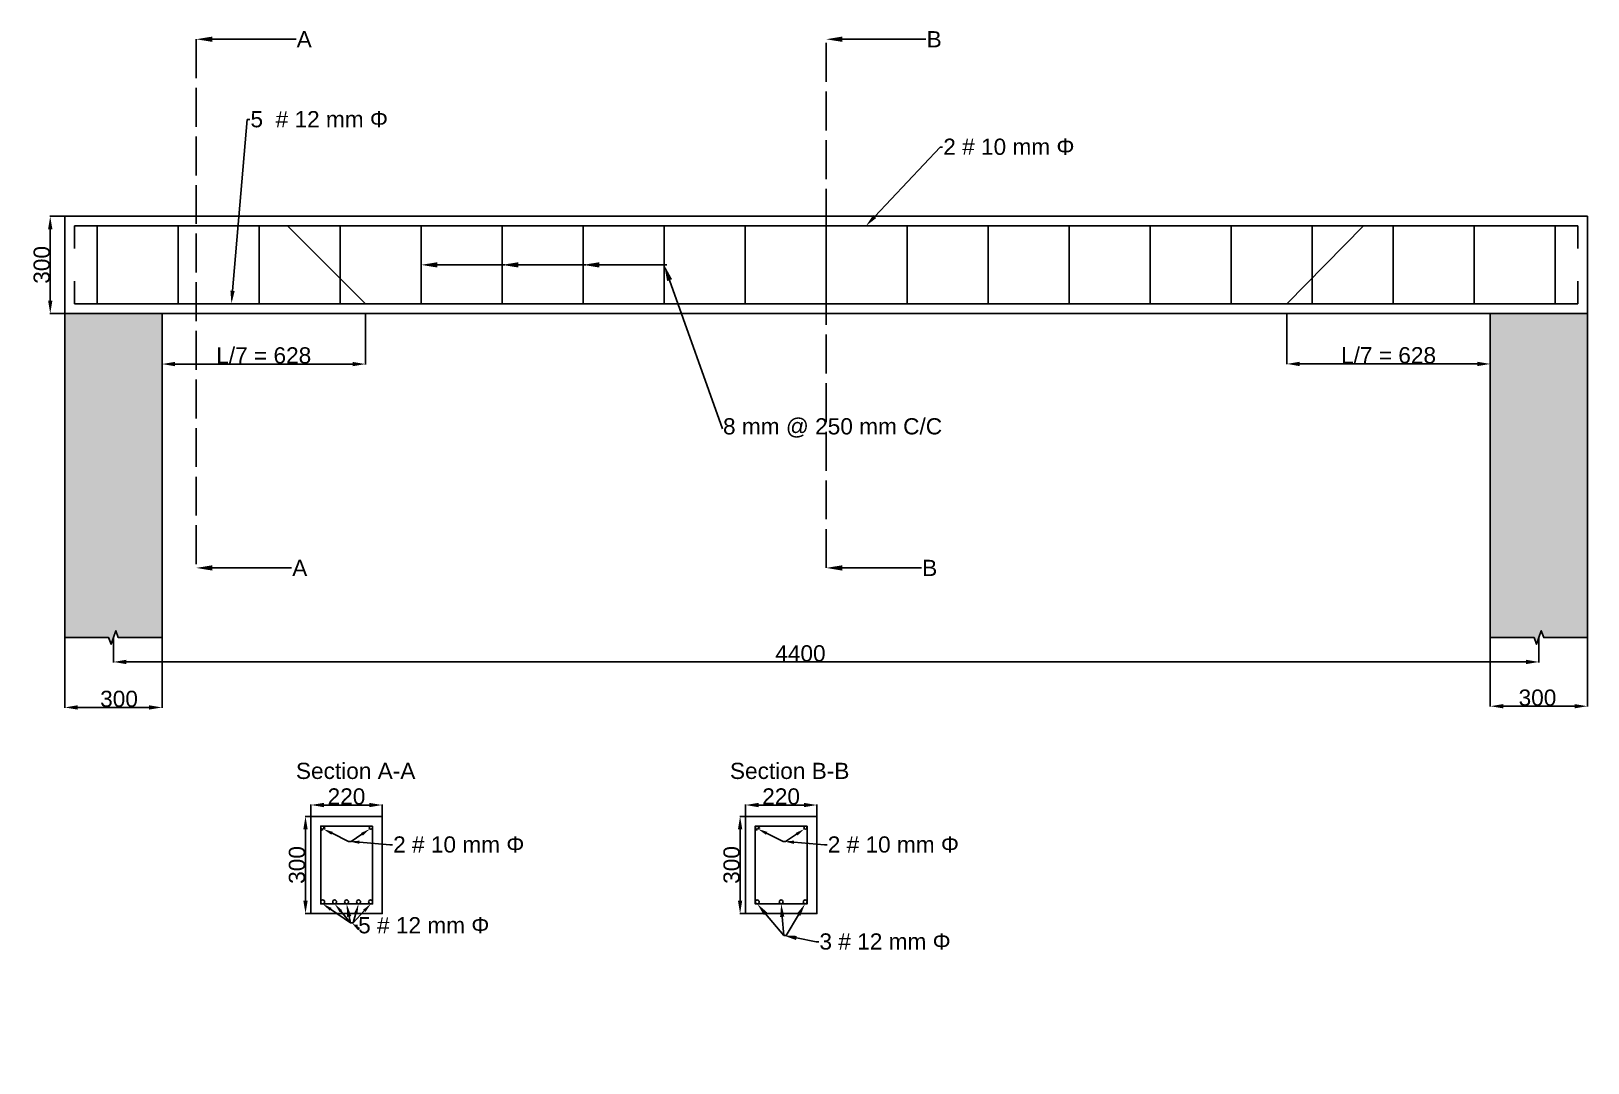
# Model space of a CAD drawing. Header units: millimetres. Extents: x 1348 to 6154, y 1484 to 4668.
import ezdxf
from ezdxf import colors
from ezdxf.entities.mleader import LeaderData, LeaderLine
from ezdxf.math import Vec2, Vec3

# ---------------------------------------------------------------- set-up
doc = ezdxf.new("R2010")
doc.units = ezdxf.units.MM
doc.linetypes.add('ACAD_ISO02W100', pattern=[15, 12, -3])
doc.styles.get("Standard").update_dxf_attribs({"font": 'arial.ttf'})
doc.dimstyles.new('ISO-25', dxfattribs={"dimtxt": 2.5, "dimasz": 30, "dimexe": 1.25, "dimexo": 0.625, "dimtad": 1, "dimtxsty": 'Standard', "dimcen": 2.5, "dimadec": 0, "dimazin": 0, "dimtfac": 1, "dimtmove": 0, "dimatfit": 3, "dimfxl": 1, "dimarcsym": 0})

# ---------------------------------------------------------------- blocks, each defined once
blk = doc.blocks.new('*D1')
at = {"color": 0, "lineweight": -2, "transparency": 16777216}
for p, q in [((5852.3, 2796.4), (5852.3, 2583.7)), ((6152.3, 2796.4), (6152.3, 2583.7)), ((5892.3, 2585), (6112.3, 2585))]:
    blk.add_line(p, q, dxfattribs=at)
at = {"color": 0, "transparency": 16777216}
for points in [[(5892.3, 2591.6), (5892.3, 2578.3), (5852.3, 2585)], [(6112.3, 2591.6), (6112.3, 2578.3), (6152.3, 2585)]]:
    blk.add_solid(points, dxfattribs=at)
at = {"layer": 'DEFPOINTS', "color": 0, "transparency": 16777216}
for p in [(5852.3, 2797), (6152.3, 2797), (6152.3, 2585)]:
    blk.add_point(p, dxfattribs=at)
at = {"color": 0, "transparency": 16777216, "insert": (5998, 2611.1), "char_height": 50, "attachment_point": 5}
blk.add_mtext('300', dxfattribs=at)
blk = doc.blocks.new('*D2')
at = {"color": 0, "lineweight": -2, "transparency": 16777216}
for p, q in [((1452.3, 2796.4), (1452.3, 2580)), ((1752.3, 2796.4), (1752.3, 2580)), ((1492.3, 2581.2), (1712.3, 2581.2))]:
    blk.add_line(p, q, dxfattribs=at)
at = {"color": 0, "transparency": 16777216}
for points in [[(1492.3, 2587.9), (1492.3, 2574.5), (1452.3, 2581.2)], [(1712.3, 2587.9), (1712.3, 2574.5), (1752.3, 2581.2)]]:
    blk.add_solid(points, dxfattribs=at)
at = {"layer": 'DEFPOINTS', "color": 0, "transparency": 16777216}
for p in [(1452.3, 2797), (1752.3, 2797), (1752.3, 2581.2)]:
    blk.add_point(p, dxfattribs=at)
at = {"color": 0, "transparency": 16777216, "insert": (1619.6, 2607.4), "char_height": 50, "attachment_point": 5}
blk.add_mtext('300', dxfattribs=at)
blk = doc.blocks.new('*D3')
at = {"color": 0, "lineweight": -2, "transparency": 16777216}
for p, q in [((1451.7, 4097), (1406, 4097)), ((1407.2, 3837), (1407.2, 4057)), ((1451.7, 3797), (1406, 3797))]:
    blk.add_line(p, q, dxfattribs=at)
at = {"color": 0, "transparency": 16777216}
for points in [[(1400.6, 4057), (1413.9, 4057), (1407.2, 4097)], [(1400.6, 3837), (1413.9, 3837), (1407.2, 3797)]]:
    blk.add_solid(points, dxfattribs=at)
at = {"layer": 'DEFPOINTS', "color": 0, "transparency": 16777216}
for p in [(1407.2, 4097), (1452.3, 4097), (1452.3, 3797)]:
    blk.add_point(p, dxfattribs=at)
at = {"color": 0, "transparency": 16777216, "insert": (1381.1, 3947), "char_height": 50, "attachment_point": 5, "rotation": 90}
blk.add_mtext('300', dxfattribs=at)
blk = doc.blocks.new('*D4')
at = {"color": 0, "lineweight": -2, "transparency": 16777216}
for p, q in [((1602.3, 2796.4), (1602.3, 2720.3)), ((6002.3, 2796.4), (6002.3, 2720.3)), ((1642.3, 2721.6), (5962.3, 2721.6))]:
    blk.add_line(p, q, dxfattribs=at)
at = {"color": 0, "transparency": 16777216}
for points in [[(1642.3, 2728.3), (1642.3, 2714.9), (1602.3, 2721.6)], [(5962.3, 2728.3), (5962.3, 2714.9), (6002.3, 2721.6)]]:
    blk.add_solid(points, dxfattribs=at)
at = {"layer": 'DEFPOINTS', "color": 0, "transparency": 16777216}
for p in [(1602.3, 2797), (6002.3, 2797), (6002.3, 2721.6)]:
    blk.add_point(p, dxfattribs=at)
at = {"color": 0, "transparency": 16777216, "insert": (3722.9, 2747.8), "char_height": 50, "attachment_point": 5}
blk.add_mtext('4400', dxfattribs=at)
blk = doc.blocks.new('*D5')
at = {"color": 0, "lineweight": -2, "transparency": 16777216}
for p, q in [((1752.3, 3796.4), (1752.3, 3639.6)), ((2380.3, 3796.4), (2380.3, 3639.6)), ((2340.3, 3640.9), (1792.3, 3640.9))]:
    blk.add_line(p, q, dxfattribs=at)
at = {"color": 0, "transparency": 16777216}
for points in [[(1792.3, 3647.6), (1792.3, 3634.2), (1752.3, 3640.9)], [(2340.3, 3647.6), (2340.3, 3634.2), (2380.3, 3640.9)]]:
    blk.add_solid(points, dxfattribs=at)
at = {"layer": 'DEFPOINTS', "color": 0, "transparency": 16777216}
for p in [(1752.3, 3797), (2380.3, 3797), (1752.3, 3640.9)]:
    blk.add_point(p, dxfattribs=at)
at = {"color": 0, "transparency": 16777216, "insert": (2066.3, 3667.4), "char_height": 50, "attachment_point": 5}
blk.add_mtext('L/7 = 628', dxfattribs=at)
blk = doc.blocks.new('*D6')
at = {"color": 0, "lineweight": -2, "transparency": 16777216}
for p, q in [((5224.3, 3796.4), (5224.3, 3640.1)), ((5852.3, 3796.4), (5852.3, 3640.1)), ((5264.3, 3641.3), (5812.3, 3641.3))]:
    blk.add_line(p, q, dxfattribs=at)
at = {"color": 0, "transparency": 16777216}
for points in [[(5264.3, 3648), (5264.3, 3634.6), (5224.3, 3641.3)], [(5812.3, 3648), (5812.3, 3634.6), (5852.3, 3641.3)]]:
    blk.add_solid(points, dxfattribs=at)
at = {"layer": 'DEFPOINTS', "color": 0, "transparency": 16777216}
for p in [(5224.3, 3797), (5852.3, 3797), (5852.3, 3641.3)]:
    blk.add_point(p, dxfattribs=at)
at = {"color": 0, "transparency": 16777216, "insert": (5538.3, 3667.8), "char_height": 50, "attachment_point": 5}
blk.add_mtext('L/7 = 628', dxfattribs=at)
blk = doc.blocks.new('*D7')
at = {"color": 0, "lineweight": -2, "transparency": 16777216}
for p, q in [((2212, 2245.7), (2212, 2281.3)), ((2252, 2280.1), (2392, 2280.1)), ((2432, 2245.7), (2432, 2281.3))]:
    blk.add_line(p, q, dxfattribs=at)
at = {"color": 0, "transparency": 16777216}
for points in [[(2252, 2286.7), (2252, 2273.4), (2212, 2280.1)], [(2392, 2286.7), (2392, 2273.4), (2432, 2280.1)]]:
    blk.add_solid(points, dxfattribs=at)
at = {"layer": 'DEFPOINTS', "color": 0, "transparency": 16777216}
for p in [(2432, 2280.1), (2212, 2245.1), (2432, 2245.1)]:
    blk.add_point(p, dxfattribs=at)
at = {"color": 0, "transparency": 16777216, "insert": (2321.7, 2306.2), "char_height": 50, "attachment_point": 5}
blk.add_mtext('220', dxfattribs=at)
blk = doc.blocks.new('*D8')
at = {"color": 0, "lineweight": -2, "transparency": 16777216}
for p, q in [((2211.4, 2245.1), (2193.9, 2245.1)), ((2195.2, 2205.1), (2195.2, 1985.1)), ((2211.4, 1945.1), (2193.9, 1945.1))]:
    blk.add_line(p, q, dxfattribs=at)
at = {"color": 0, "transparency": 16777216}
for points in [[(2188.5, 2205.1), (2201.8, 2205.1), (2195.2, 2245.1)], [(2188.5, 1985.1), (2201.8, 1985.1), (2195.2, 1945.1)]]:
    blk.add_solid(points, dxfattribs=at)
at = {"layer": 'DEFPOINTS', "color": 0, "transparency": 16777216}
for p in [(2212, 2245.1), (2195.2, 1945.1), (2212, 1945.1)]:
    blk.add_point(p, dxfattribs=at)
at = {"color": 0, "transparency": 16777216, "insert": (2169, 2095.1), "char_height": 50, "attachment_point": 5, "rotation": 90}
blk.add_mtext('300', dxfattribs=at)
blk = doc.blocks.new('*D9')
at = {"color": 0, "lineweight": -2, "transparency": 16777216}
for p, q in [((3553.6, 2245.7), (3553.6, 2281.3)), ((3593.6, 2280.1), (3733.6, 2280.1)), ((3773.6, 2245.7), (3773.6, 2281.3))]:
    blk.add_line(p, q, dxfattribs=at)
at = {"color": 0, "transparency": 16777216}
for points in [[(3593.6, 2286.7), (3593.6, 2273.4), (3553.6, 2280.1)], [(3733.6, 2286.7), (3733.6, 2273.4), (3773.6, 2280.1)]]:
    blk.add_solid(points, dxfattribs=at)
at = {"layer": 'DEFPOINTS', "color": 0, "transparency": 16777216}
for p in [(3773.6, 2280.1), (3553.6, 2245.1), (3773.6, 2245.1)]:
    blk.add_point(p, dxfattribs=at)
at = {"color": 0, "transparency": 16777216, "insert": (3663.2, 2306.2), "char_height": 50, "attachment_point": 5}
blk.add_mtext('220', dxfattribs=at)
blk = doc.blocks.new('*D10')
at = {"color": 0, "lineweight": -2, "transparency": 16777216}
for p, q in [((3552.9, 2245.1), (3535.4, 2245.1)), ((3536.7, 2205.1), (3536.7, 1985.1)), ((3552.9, 1945.1), (3535.4, 1945.1))]:
    blk.add_line(p, q, dxfattribs=at)
at = {"color": 0, "transparency": 16777216}
for points in [[(3530, 2205.1), (3543.3, 2205.1), (3536.7, 2245.1)], [(3530, 1985.1), (3543.3, 1985.1), (3536.7, 1945.1)]]:
    blk.add_solid(points, dxfattribs=at)
at = {"layer": 'DEFPOINTS', "color": 0, "transparency": 16777216}
for p in [(3553.6, 2245.1), (3536.7, 1945.1), (3553.6, 1945.1)]:
    blk.add_point(p, dxfattribs=at)
at = {"color": 0, "transparency": 16777216, "insert": (3510.5, 2095.1), "char_height": 50, "attachment_point": 5, "rotation": 90}
blk.add_mtext('300', dxfattribs=at)

msp = doc.modelspace()

# ---------------------------------------------------------------- hatches: boundary and pattern name
h = msp.add_hatch()
h.set_pattern_fill('AR-B816C', color=256, scale=0.27)
h.set_pattern_definition([(0, (-680.585, 1095.09), (54.864, 54.864), [107.15625, -2.57175]), (0, (-735.45, 1097.66), (54.864, 54.864), [107.15625, -2.57175]), (90, (-680.585, 1095.09), (-54.864, 54.864), [-57.43575, 52.29225]), (90, (-683.157, 1095.09), (-54.864, 54.864), [-57.43575, 52.29225])])
h.paths.add_polyline_path([(1752.282, 3797.035), (1452.282, 3797.035), (1452.282, 2797.035), (1587.282, 2797.035), (1594.782, 2776.429), (1609.782, 2817.641), (1617.282, 2797.035), (1752.282, 2797.035)])
h.paths.add_polyline_path([(6152.282, 3797.035), (5852.282, 3797.035), (5852.282, 2797.035), (5987.282, 2797.035), (5994.782, 2776.429), (6009.782, 2817.641), (6017.282, 2797.035), (6152.282, 2797.035)])

# ---------------------------------------------------------------- linework, layer by layer
at = {"linetype": 'ACAD_ISO02W100', "ltscale": 10}
for p, q in [((1857.778, 4643.334), (1857.778, 3011.774)), ((3802.282, 3011.774), (3802.282, 4643.334))]:
    msp.add_line(p, q, dxfattribs=at)
for p, q in [((1452.282, 4097.035), (1452.282, 3797.035)), ((6152.282, 4097.035), (1452.282, 4097.035)), ((6152.282, 3797.035), (6152.282, 4097.035)), ((1482.282, 4067.035), (1482.282, 3997.035)), ((6122.282, 4067.035), (1482.282, 4067.035)), ((1552.282, 4067.035), (1552.282, 3827.035)), ((1802.282, 4067.035), (1802.282, 3827.035)), ((2052.282, 4067.035), (2052.282, 3827.035)), ((2139.603, 4067.035), (2380.282, 3827.035)), ((2302.282, 4067.035), (2302.282, 3827.035)), ((2552.282, 4067.035), (2552.282, 3827.035)), ((2802.282, 4067.035), (2802.282, 3827.035)), ((3052.282, 4067.035), (3052.282, 3827.035)), ((3302.282, 4067.035), (3302.282, 3827.035)), ((3552.282, 4067.035), (3552.282, 3827.035)), ((3802.282, 4067.035), (3802.282, 3827.035)), ((4052.282, 4067.035), (4052.282, 3827.035)), ((4302.282, 4067.035), (4302.282, 3827.035)), ((4552.282, 4067.035), (4552.282, 3827.035)), ((4802.282, 4067.035), (4802.282, 3827.035)), ((5052.282, 4067.035), (5052.282, 3827.035)), ((5461.138, 4067.035), (5224.282, 3827.035)), ((5302.282, 4067.035), (5302.282, 3827.035)), ((5552.282, 4067.035), (5552.282, 3827.035)), ((5802.282, 4067.035), (5802.282, 3827.035)), ((6052.282, 4067.035), (6052.282, 3827.035)), ((6122.282, 3997.035), (6122.282, 4067.035)), ((1482.282, 3897.035), (1482.282, 3827.035)), ((6122.282, 3827.035), (6122.282, 3897.035)), ((1452.282, 3797.035), (6152.282, 3797.035)), ((1452.282, 3797.035), (1452.282, 2797.035)), ((1452.282, 3797.035), (1752.282, 3797.035)), ((1482.282, 3827.035), (6122.282, 3827.035)), ((1752.282, 3797.035), (1752.282, 2797.035)), ((5852.282, 3797.035), (5852.282, 2797.035)), ((5852.282, 3797.035), (6152.282, 3797.035)), ((6152.282, 3797.035), (6152.282, 2797.035)), ((2250.91, 2213.295), (2255.802, 2207.344)), ((3592.424, 2213.295), (3597.316, 2207.344)), ((2243.185, 2206.945), (2248.076, 2200.994)), ((3584.699, 2206.945), (3589.591, 2200.994))]:
    msp.add_line(p, q)
at = {"linetype": 'Continuous'}
for points in [[(1451.032, 2797.035), (1587.282, 2797.035), (1594.782, 2776.429), (1609.782, 2817.641), (1617.282, 2797.035), (1753.532, 2797.035)], [(5851.032, 2797.035), (5987.282, 2797.035), (5994.782, 2776.429), (6009.782, 2817.641), (6017.282, 2797.035), (6153.532, 2797.035)]]:
    msp.add_lwpolyline(points, dxfattribs=at)
for points in [[(2432.047, 2245.12), (2432.047, 1945.12), (2212.047, 1945.12), (2212.047, 2245.12)], [(2402.047, 2215.12), (2402.047, 1975.12), (2242.047, 1975.12), (2242.047, 2215.12)], [(3773.562, 2245.12), (3773.562, 1945.12), (3553.562, 1945.12), (3553.562, 2245.12)], [(3743.562, 2215.12), (3743.562, 1975.12), (3583.562, 1975.12), (3583.562, 2215.12)]]:
    msp.add_lwpolyline(points, close=True)
for centre, radius in [((2247.047, 2210.12), 5), ((2397.047, 2210.12), 5), ((3588.562, 2210.12), 5), ((3738.562, 2210.12), 5), ((2248.029, 1981.12), 6), ((2285.038, 1981.12), 6), ((2322.047, 1981.12), 6), ((2359.015, 1981.12), 6), ((2395.982, 1981.12), 6), ((3589.562, 1981.12), 6), ((3663.562, 1981.12), 6), ((3737.562, 1981.12), 6)]:
    msp.add_circle(centre, radius)
for centre in [(2247.047, 2210.12), (3588.562, 2210.12)]:
    msp.add_arc(centre, 5, 13.040495, 219.41948)

# ---------------------------------------------------------------- texts
at = {"linetype": 'ACAD_ISO02W100', "char_height": 50, "attachment_point": 1}
for s, insert in [('Section A-A', (2165.6, 2410.445)), ('Section B-B', (3505.278, 2410.445))]:
    msp.add_mtext_dynamic_manual_height_columns(s, width=399.19842, gutter_width=12.5, heights=[59.567], dxfattribs=dict(at, insert=insert))

# ---------------------------------------------------------------- dimensions: what is measured, and where the dimension line sits
for base, p1, p2, picture, middle in [((1407.234, 4097.035), (1452.282, 3797.035), (1452.282, 4097.035), '*D3', (1381.063, 3947.035)), ((2195.161, 1945.12), (2212.047, 2245.12), (2212.047, 1945.12), '*D8', (2168.99, 2095.12)), ((3536.675, 1945.12), (3553.562, 2245.12), (3553.562, 1945.12), '*D10', (3510.504, 2095.12))]:
    dim = msp.add_linear_dim(base=base, p1=p1, p2=p2, angle=90, dimstyle='ISO-25', override={"dimtxt": 50, "dimasz": 40})
    dim.commit()
    dim.dimension.update_dxf_attribs({"geometry": picture, "text_midpoint": middle})
for base, p1, p2, picture, middle in [((1752.282, 3640.889), (2380.282, 3797.035), (1752.282, 3797.035), '*D5', (2066.282, 3667.367)), ((5852.282, 3641.306), (5224.282, 3797.035), (5852.282, 3797.035), '*D6', (5538.282, 3667.783))]:
    dim = msp.add_linear_dim(base=base, p1=p1, p2=p2, text='L/7 = 628', dimstyle='ISO-25', override={"dimtxt": 50, "dimasz": 40})
    dim.commit()
    dim.dimension.update_dxf_attribs({"geometry": picture, "text_midpoint": middle})
for base, p1, p2, picture, middle in [((1752.282, 2581.202), (1452.282, 2797.035), (1752.282, 2797.035), '*D2', (1619.582, 2581.202)), ((6002.282, 2721.598), (1602.282, 2797.035), (6002.282, 2797.035), '*D4', (3722.934, 2721.598)), ((6152.282, 2584.952), (5852.282, 2797.035), (6152.282, 2797.035), '*D1', (5997.989, 2584.952)), ((2432.047, 2280.068), (2212.047, 2245.12), (2432.047, 2245.12), '*D7', (2321.708, 2280.068)), ((3773.562, 2280.068), (3553.562, 2245.12), (3773.562, 2245.12), '*D9', (3663.222, 2280.068))]:
    dim = msp.add_linear_dim(base=base, p1=p1, p2=p2, dimstyle='ISO-25', override={"dimtxt": 50, "dimasz": 40})
    dim.commit()
    dim.dimension.update_dxf_attribs({"geometry": picture, "text_midpoint": middle, "dimtype": 160})

# ---------------------------------------------------------------- leaders
ml = msp.add_multileader_mtext('Standard')
ml.set_content('A', color=256)
ml.set_leader_properties()
ml.build(insert=Vec2(0, 0))
ml.multileader.update_dxf_attribs({"arrow_head_size": 50})
ctx = ml.context
ctx.base_point, ctx.char_height, ctx.arrow_head_size, ctx.plane_origin = Vec3(2165.894, 4643.334), 50, 50, Vec3(1857.778, 4643.334)
notes = []
notes.append((ctx, [(0, (1, 1, 0), (2157.894, 4643.334), (1, 0), 8, [(0, [(1857.778, 4643.334)], 0, [])])]))
ctx.mtext.insert, ctx.mtext.flow_direction = Vec3(2167.894, 4668.334), 5
ml = msp.add_multileader_mtext('Standard')
ml.set_content('B', color=256)
ml.set_leader_properties()
ml.build(insert=Vec2(0, 0))
ml.multileader.update_dxf_attribs({"arrow_head_size": 50})
ctx = ml.context
ctx.base_point, ctx.char_height, ctx.arrow_head_size, ctx.plane_origin = Vec3(4110.398, 4643.334), 50, 50, Vec3(3802.282, 4643.334)
notes.append((ctx, [(0, (1, 1, 0), (4102.398, 4643.334), (1, 0), 8, [(0, [(3802.282, 4643.334)], 0, [])])]))
ctx.mtext.insert, ctx.mtext.flow_direction = Vec3(4112.398, 4668.334), 5
ml = msp.add_multileader_mtext('Standard')
ml.set_content('5  # 12 mm Φ', color=256)
ml.set_leader_properties()
ml.build(insert=Vec2(0, 0))
ml.multileader.update_dxf_attribs({"arrow_head_size": 40})
ctx = ml.context
ctx.base_point, ctx.char_height, ctx.arrow_head_size, ctx.plane_origin = Vec3(2023.24, 4395.695), 50, 40, Vec3(2790.408, 3827.035)
notes.append((ctx, [(0, (1, 1, 0), (2015.24, 4395.695), (1, 0), 8, [(0, [(1966.504, 3827.035)], 0, [])])]))
ctx.mtext.insert, ctx.mtext.flow_direction = Vec3(2025.24, 4421.598), 5
ml = msp.add_multileader_mtext('Standard')
ml.set_content('2 # 10 mm {\\C256;Φ}', color=256)
ml.set_leader_properties()
ml.build(insert=Vec2(0, 0))
ml.multileader.update_dxf_attribs({"arrow_head_size": 40})
ctx = ml.context
ctx.base_point, ctx.char_height, ctx.arrow_head_size, ctx.plane_origin = Vec3(4161.76, 4310.761), 50, 40, Vec3(3925.004, 4067.035)
notes.append((ctx, [(0, (1, 1, 0), (4153.76, 4310.761), (1, 0), 8, [(0, [(3925.004, 4067.035)], 0, [])])]))
ctx.mtext.insert, ctx.mtext.flow_direction = Vec3(4163.76, 4336.664), 5
ml = msp.add_multileader_mtext('Standard')
ml.set_content('', color=256)
ml.set_leader_properties()
ml.build(insert=Vec2(0, 0))
ml.multileader.update_dxf_attribs({"has_dogleg": 0, "arrow_head_size": 50})
ctx = ml.context
ctx.base_point, ctx.char_height, ctx.arrow_head_size, ctx.plane_origin = Vec3(2810.282, 3947.035), 50, 50, Vec3(2552.282, 3947.035)
notes.append((ctx, [(0, (1, 1, 0), (2802.282, 3947.035), (1, 0), 8, [(0, [(2552.282, 3947.035)], 0, [])])]))
ctx.mtext.insert, ctx.mtext.flow_direction = Vec3(2812.282, 3972.035), 5
ml = msp.add_multileader_mtext('Standard')
ml.set_content('', color=256)
ml.set_leader_properties()
ml.build(insert=Vec2(0, 0))
ml.multileader.update_dxf_attribs({"has_dogleg": 0, "arrow_head_size": 50})
ctx = ml.context
ctx.base_point, ctx.char_height, ctx.arrow_head_size, ctx.plane_origin = Vec3(3060.282, 3947.035), 50, 50, Vec3(2802.282, 3947.035)
notes.append((ctx, [(0, (1, 1, 0), (3052.282, 3947.035), (1, 0), 8, [(0, [(2802.282, 3947.035)], 0, [])])]))
ctx.mtext.insert, ctx.mtext.flow_direction = Vec3(3062.282, 3972.035), 5
ml = msp.add_multileader_mtext('Standard')
ml.set_content('', color=256)
ml.set_leader_properties()
ml.build(insert=Vec2(0, 0))
ml.multileader.update_dxf_attribs({"has_dogleg": 0, "arrow_head_size": 50})
ctx = ml.context
ctx.base_point, ctx.char_height, ctx.arrow_head_size, ctx.plane_origin = Vec3(3310.282, 3947.035), 50, 50, Vec3(3052.282, 3947.035)
notes.append((ctx, [(0, (1, 1, 0), (3302.282, 3947.035), (1, 0), 8, [(0, [(3052.282, 3947.035)], 0, [])])]))
ctx.mtext.insert, ctx.mtext.flow_direction = Vec3(3312.282, 3972.035), 5
ml = msp.add_multileader_mtext('Standard')
ml.set_content('8 mm @ 250 mm C/C', color=256)
ml.set_leader_properties()
ml.build(insert=Vec2(0, 0))
ml.multileader.update_dxf_attribs({"has_dogleg": 0, "arrow_head_size": 50})
ctx = ml.context
ctx.base_point, ctx.char_height, ctx.arrow_head_size, ctx.plane_origin = Vec3(3481.952, 3441.442), 50, 50, Vec3(3302.282, 3947.035)
notes.append((ctx, [(0, (1, 1, 0), (3473.952, 3441.442), (1, 0), 8, [(0, [(3302.282, 3947.035)], 0, [])])]))
ctx.mtext.insert, ctx.mtext.flow_direction = Vec3(3483.952, 3473.792), 5
ml = msp.add_multileader_mtext('Standard')
ml.set_content('A', color=256)
ml.set_leader_properties()
ml.build(insert=Vec2(0, 0))
ml.multileader.update_dxf_attribs({"arrow_head_size": 50})
ctx = ml.context
ctx.base_point, ctx.char_height, ctx.arrow_head_size, ctx.plane_origin = Vec3(2152.159, 3011.774), 50, 50, Vec3(1857.778, 3011.774)
notes.append((ctx, [(0, (1, 1, 0), (2144.159, 3011.774), (1, 0), 8, [(0, [(1857.778, 3011.774)], 0, [])])]))
ctx.mtext.insert, ctx.mtext.flow_direction = Vec3(2154.159, 3036.774), 5
ml = msp.add_multileader_mtext('Standard')
ml.set_content('B', color=256)
ml.set_leader_properties()
ml.build(insert=Vec2(0, 0))
ml.multileader.update_dxf_attribs({"arrow_head_size": 50})
ctx = ml.context
ctx.base_point, ctx.char_height, ctx.arrow_head_size, ctx.plane_origin = Vec3(4096.663, 3011.774), 50, 50, Vec3(3802.282, 3011.774)
notes.append((ctx, [(0, (1, 1, 0), (4088.663, 3011.774), (1, 0), 8, [(0, [(3802.282, 3011.774)], 0, [])])]))
ctx.mtext.insert, ctx.mtext.flow_direction = Vec3(4098.663, 3036.774), 5
ml = msp.add_multileader_mtext('Standard')
ml.set_content('', color=256)
ml.set_leader_properties()
ml.build(insert=Vec2(0, 0))
ml.multileader.update_dxf_attribs({"arrow_head_size": 30})
ctx = ml.context
ctx.base_point, ctx.arrow_head_size, ctx.plane_origin = Vec3(2335.686, 2167.592), 30, Vec3(2250.105, 2206.164)
notes.append((ctx, [(0, (1, 1, 0), (2327.686, 2167.592), (1, 0), 8, [(0, [(2250.105, 2206.164)], 0, [])])]))
ctx.mtext.insert, ctx.mtext.flow_direction = Vec3(2337.686, 2169.592), 5
ml = msp.add_multileader_mtext('Standard')
ml.set_content('', color=256)
ml.set_leader_properties()
ml.build(insert=Vec2(0, 0))
ml.multileader.update_dxf_attribs({"arrow_head_size": 30})
ctx = ml.context
ctx.base_point, ctx.arrow_head_size, ctx.plane_origin = Vec3(2323.686, 2167.592), 30, Vec3(2393.887, 2206.246)
ctx.text_align_type = 2
notes.append((ctx, [(0, (1, 1, 0), (2335.686, 2167.592), (-1, 0), 8, [(0, [(2393.887, 2206.246)], 0, [])])]))
ctx.mtext.insert, ctx.mtext.alignment, ctx.mtext.flow_direction = Vec3(2325.686, 2169.592), 3, 5
ml = msp.add_multileader_mtext('Standard')
ml.set_content('2 # 10 mm Φ', color=256)
ml.set_leader_properties()
ml.build(insert=Vec2(0, 0))
ml.multileader.update_dxf_attribs({"arrow_head_size": 30})
ctx = ml.context
ctx.base_point, ctx.char_height, ctx.arrow_head_size, ctx.plane_origin = Vec3(2463.674, 2157.419), 50, 30, Vec3(2331.597, 2167.592)
notes.append((ctx, [(0, (1, 1, 0), (2455.674, 2157.419), (1, 0), 8, [(0, [(2331.597, 2167.592)], 0, [])])]))
ctx.mtext.insert, ctx.mtext.flow_direction = Vec3(2465.674, 2183.323), 5
ml = msp.add_multileader_mtext('Standard')
ml.set_content('', color=256)
ml.set_leader_properties()
ml.build(insert=Vec2(0, 0))
ml.multileader.update_dxf_attribs({"arrow_head_size": 30})
ctx = ml.context
ctx.base_point, ctx.arrow_head_size, ctx.plane_origin = Vec3(3677.2, 2167.592), 30, Vec3(3591.619, 2206.164)
notes.append((ctx, [(0, (1, 1, 0), (3669.2, 2167.592), (1, 0), 8, [(0, [(3591.619, 2206.164)], 0, [])])]))
ctx.mtext.insert, ctx.mtext.flow_direction = Vec3(3679.2, 2169.592), 5
ml = msp.add_multileader_mtext('Standard')
ml.set_content('', color=256)
ml.set_leader_properties()
ml.build(insert=Vec2(0, 0))
ml.multileader.update_dxf_attribs({"arrow_head_size": 30})
ctx = ml.context
ctx.base_point, ctx.arrow_head_size, ctx.plane_origin = Vec3(3665.2, 2167.592), 30, Vec3(3735.401, 2206.246)
ctx.text_align_type = 2
notes.append((ctx, [(0, (1, 1, 0), (3677.2, 2167.592), (-1, 0), 8, [(0, [(3735.401, 2206.246)], 0, [])])]))
ctx.mtext.insert, ctx.mtext.alignment, ctx.mtext.flow_direction = Vec3(3667.2, 2169.592), 3, 5
ml = msp.add_multileader_mtext('Standard')
ml.set_content('2 # 10 mm Φ', color=256)
ml.set_leader_properties()
ml.build(insert=Vec2(0, 0))
ml.multileader.update_dxf_attribs({"arrow_head_size": 30})
ctx = ml.context
ctx.base_point, ctx.char_height, ctx.arrow_head_size, ctx.plane_origin = Vec3(3805.188, 2157.419), 50, 30, Vec3(3673.111, 2167.592)
notes.append((ctx, [(0, (1, 1, 0), (3797.188, 2157.419), (1, 0), 8, [(0, [(3673.111, 2167.592)], 0, [])])]))
ctx.mtext.insert, ctx.mtext.flow_direction = Vec3(3807.188, 2183.323), 5
ml = msp.add_multileader_mtext('Standard')
ml.set_content('', color=256)
ml.set_leader_properties()
ml.build(insert=Vec2(0, 0))
ml.multileader.update_dxf_attribs({"arrow_head_size": 30})
ctx = ml.context
ctx.base_point, ctx.char_height, ctx.arrow_head_size, ctx.plane_origin = Vec3(2342.112, 1916.568), 50, 30, Vec3(2248.029, 1975.12)
notes.append((ctx, [(0, (1, 1, 0), (2334.112, 1916.568), (1, 0), 8, [(0, [(2248.029, 1975.12)], 0, [])])]))
ctx.mtext.insert, ctx.mtext.flow_direction = Vec3(2344.112, 1941.568), 5
ml = msp.add_multileader_mtext('Standard')
ml.set_content('', color=256)
ml.set_leader_properties()
ml.build(insert=Vec2(0, 0))
ml.multileader.update_dxf_attribs({"arrow_head_size": 30})
ctx = ml.context
ctx.base_point, ctx.char_height, ctx.arrow_head_size, ctx.plane_origin = Vec3(2342.112, 1916.568), 50, 30, Vec3(2285.038, 1975.12)
notes.append((ctx, [(0, (1, 1, 0), (2334.112, 1916.568), (1, 0), 8, [(0, [(2285.038, 1975.12)], 0, [])])]))
ctx.mtext.insert, ctx.mtext.flow_direction = Vec3(2344.112, 1941.568), 5
ml = msp.add_multileader_mtext('Standard')
ml.set_content('', color=256)
ml.set_leader_properties()
ml.build(insert=Vec2(0, 0))
ml.multileader.update_dxf_attribs({"arrow_head_size": 40})
ctx = ml.context
ctx.base_point, ctx.arrow_head_size, ctx.plane_origin = Vec3(2342.112, 1916.568), 40, Vec3(2322.067, 1975.12)
notes.append((ctx, [(0, (1, 1, 0), (2334.112, 1916.568), (1, 0), 8, [(0, [(2322.067, 1975.12)], 0, [])])]))
ctx.mtext.insert, ctx.mtext.flow_direction = Vec3(2344.112, 1918.568), 5
ml = msp.add_multileader_mtext('Standard')
ml.set_content('', color=256)
ml.set_leader_properties()
ml.build(insert=Vec2(0, 0))
ml.multileader.update_dxf_attribs({"arrow_head_size": 30})
ctx = ml.context
ctx.base_point, ctx.char_height, ctx.arrow_head_size, ctx.plane_origin = Vec3(2330.112, 1916.568), 50, 30, Vec3(2397.049, 1975.216)
ctx.text_align_type = 2
notes.append((ctx, [(0, (1, 1, 0), (2342.112, 1916.568), (-1, 0), 8, [(0, [(2397.049, 1975.216)], 0, [])])]))
ctx.mtext.insert, ctx.mtext.alignment, ctx.mtext.flow_direction = Vec3(2332.112, 1941.568), 3, 5
ml = msp.add_multileader_mtext('Standard')
ml.set_content('', color=256)
ml.set_leader_properties()
ml.build(insert=Vec2(0, 0))
ml.multileader.update_dxf_attribs({"arrow_head_size": 30})
ctx = ml.context
ctx.base_point, ctx.char_height, ctx.arrow_head_size, ctx.plane_origin = Vec3(2330.112, 1916.568), 50, 30, Vec3(2359.035, 1975.12)
ctx.text_align_type = 2
notes.append((ctx, [(0, (1, 1, 0), (2342.112, 1916.568), (-1, 0), 8, [(0, [(2359.035, 1975.12)], 0, [])])]))
ctx.mtext.insert, ctx.mtext.alignment, ctx.mtext.flow_direction = Vec3(2332.112, 1941.568), 3, 5
ml = msp.add_multileader_mtext('Standard')
ml.set_content('', color=256)
ml.set_leader_properties()
ml.build(insert=Vec2(0, 0))
ml.multileader.update_dxf_attribs({"arrow_head_size": 40})
ctx = ml.context
ctx.base_point, ctx.arrow_head_size, ctx.plane_origin = Vec3(3679.236, 1877.325), 40, Vec3(3589.562, 1975.12)
notes.append((ctx, [(0, (1, 1, 0), (3671.236, 1877.325), (1, 0), 8, [(0, [(3589.562, 1975.12)], 0, [])])]))
ctx.mtext.insert, ctx.mtext.flow_direction = Vec3(3681.236, 1879.325), 5
ml = msp.add_multileader_mtext('Standard')
ml.set_content('', color=256)
ml.set_leader_properties()
ml.build(insert=Vec2(0, 0))
ml.multileader.update_dxf_attribs({"arrow_head_size": 40})
ctx = ml.context
ctx.base_point, ctx.arrow_head_size, ctx.plane_origin = Vec3(3679.236, 1877.325), 40, Vec3(3663.562, 1975.12)
notes.append((ctx, [(0, (1, 1, 0), (3671.236, 1877.325), (1, 0), 8, [(0, [(3663.562, 1975.12)], 0, [])])]))
ctx.mtext.insert, ctx.mtext.flow_direction = Vec3(3681.236, 1879.325), 5
ml = msp.add_multileader_mtext('Standard')
ml.set_content('', color=256)
ml.set_leader_properties()
ml.build(insert=Vec2(0, 0))
ml.multileader.update_dxf_attribs({"arrow_head_size": 40})
ctx = ml.context
ctx.base_point, ctx.arrow_head_size, ctx.plane_origin = Vec3(3667.236, 1877.325), 40, Vec3(3737.112, 1975.137)
ctx.text_align_type = 2
notes.append((ctx, [(0, (1, 1, 0), (3679.236, 1877.325), (-1, 0), 8, [(0, [(3737.112, 1975.137)], 0, [])])]))
ctx.mtext.insert, ctx.mtext.alignment, ctx.mtext.flow_direction = Vec3(3669.236, 1879.325), 3, 5
ml = msp.add_multileader_mtext('Standard')
ml.set_content('5 # 12 mm Φ', color=256)
ml.set_leader_properties()
ml.build(insert=Vec2(0, 0))
ml.multileader.update_dxf_attribs({"arrow_head_size": 30})
ctx = ml.context
ctx.base_point, ctx.char_height, ctx.arrow_head_size, ctx.plane_origin = Vec3(2355.653, 1908.161), 50, 30, Vec3(2337.989, 1916.568)
notes.append((ctx, [(0, (1, 1, 0), (2347.653, 1908.161), (1, 0), 8, [(0, [(2337.989, 1916.568)], 0, [])])]))
ctx.mtext.insert, ctx.mtext.flow_direction = Vec3(2357.653, 1934.064), 5
ml = msp.add_multileader_mtext('Standard')
ml.set_content('3 # 12 mm Φ', color=256)
ml.set_leader_properties()
ml.build(insert=Vec2(0, 0))
ml.multileader.update_dxf_attribs({"arrow_head_size": 40})
ctx = ml.context
ctx.base_point, ctx.char_height, ctx.arrow_head_size, ctx.plane_origin = Vec3(3779.601, 1858.079), 50, 40, Vec3(3671.236, 1877.325)
notes.append((ctx, [(0, (1, 1, 0), (3771.601, 1858.079), (1, 0), 8, [(0, [(3671.236, 1877.325)], 0, [])])]))
ctx.mtext.insert, ctx.mtext.flow_direction = Vec3(3781.601, 1883.982), 5
for ctx, leaders in notes:
    for number, flags, end, landing, length, lines in leaders:
        leader = LeaderData()
        leader.index, (leader.has_last_leader_line, leader.has_dogleg_vector, leader.attachment_direction) = number, flags
        leader.last_leader_point, leader.dogleg_vector, leader.dogleg_length = Vec3(end), Vec3(landing), length
        for number, points, colour, breaks in lines:
            line = LeaderLine()
            line.index, line.vertices, line.color, line.breaks = number, Vec3.list(points), colors.encode_raw_color(colour), breaks
            leader.lines.append(line)
        ctx.leaders.append(leader)

doc.saveas('drawing.dxf')
